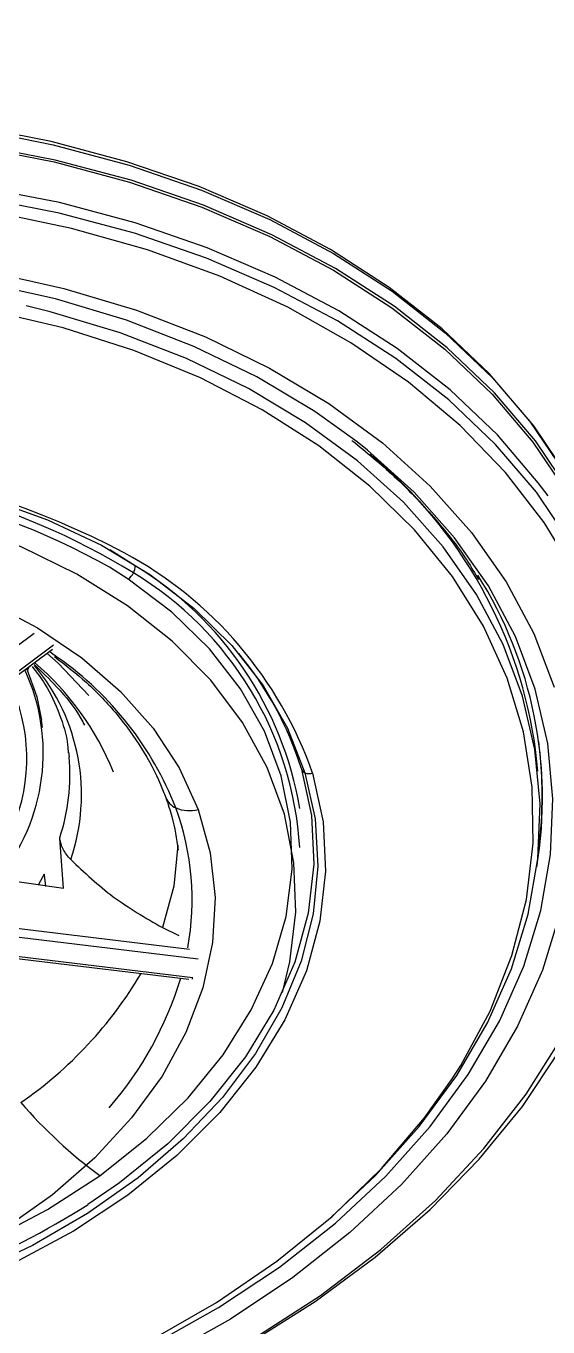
# Model space of a CAD drawing. Extents: x 400 to 501, y 484 to 634.
# Drawn here: x 472.023 to 473.004, y 580.699 to 583.143 of the extents above; entities that cross this region are included whole.
import ezdxf

# ---------------------------------------------------------------- set-up
doc = ezdxf.new("R2010")
doc.units = 0
doc.header["$MEASUREMENT"] = 0
doc.layers.add('DIM', color=3, linetype='Continuous')
doc.layers.add('GEOMETRY', color=3, linetype='Continuous', lineweight=25)

# ---------------------------------------------------------------- blocks, each defined once
blk = doc.blocks.new('2026 GRANDEE')
at = {"layer": 'GEOMETRY'}
for p, q in [((21.8029, -14.7111), (21.7555, -14.6814)), ((21.7897, -14.7362), (21.7548, -14.7139)), ((21.6009, -14.9082), (21.6053, -14.8991)), ((21.629, -15.0149), (21.6272, -15.0012)), ((21.678, -15.0615), (21.6789, -15.0703)), ((21.6613, -15.2236), (21.6612, -15.222)), ((21.6685, -15.3168), (21.6613, -15.2236)), ((21.6321, -15.2904), (21.6211, -15.3101)), ((21.6323, -15.2918), (21.6321, -15.2904)), ((21.6351, -15.314), (21.6323, -15.2918)), ((21.5463, -15.2995), (21.6685, -15.3168)), ((21.1797, -15.3435), (21.905, -15.4313)), ((21.1777, -15.3596), (21.9215, -15.4496)), ((21.9111, -15.4855), (21.1626, -15.3949)), ((21.8541, -15.3909), (21.8848, -15.4059)), ((21.1598, -15.3981), (21.9039, -15.4881))]:
    blk.add_line(p, q, dxfattribs=at)
at = {"layer": 'GEOMETRY', "color": 4}
for p, q in [((21.1018, -15.2188), (21.6135, -14.8376)), ((21.6496, -14.8607), (21.1372, -15.2425)), ((21.1429, -15.2436), (21.6476, -14.8676)), ((22.5598, -15.0968), (22.5561, -15.0621))]:
    blk.add_line(p, q, dxfattribs=at)
at = {"layer": 'GEOMETRY', "color": 4, "flags": 128}
for points in [[(22.7067, -14.7619), (22.6999, -14.7385), (22.6615, -14.6353), (22.6098, -14.5357), (22.5453, -14.4404), (22.4685, -14.3503), (22.3799, -14.266), (22.2803, -14.1882), (22.1703, -14.1174), (22.0509, -14.0541), (21.923, -13.999), (21.7874, -13.9523), (21.6453, -13.9144), (21.4977, -13.8856), (21.3458, -13.8662), (21.1906, -13.8563), (21.0335, -13.856), (20.8755, -13.8652), (20.7179, -13.8839), (20.5619, -13.9119)], [(22.7476, -15.0126), (22.747, -14.9907), (22.7357, -14.8823), (22.7106, -14.7758), (22.672, -14.6722), (22.6202, -14.5723), (22.5555, -14.4768), (22.4784, -14.3864), (22.3896, -14.3018), (22.2896, -14.2237), (22.1793, -14.1527), (22.0596, -14.0893), (21.9312, -14.0339), (21.7952, -13.9871), (21.6526, -13.9491), (21.5046, -13.9202), (21.3521, -13.9008), (21.1965, -13.8908), (21.0389, -13.8905), (20.8804, -13.8997), (20.7223, -13.9185), (20.5658, -13.9466)], [(20.5669, -13.9502), (20.7229, -13.9222), (20.8806, -13.9035), (21.0385, -13.8942), (21.1957, -13.8946), (21.3509, -13.9045), (21.5029, -13.9239), (21.6505, -13.9527), (21.7926, -13.9906), (21.9282, -14.0373), (22.0562, -14.0925), (22.1756, -14.1557), (22.2856, -14.2265), (22.3852, -14.3044), (22.4738, -14.3887), (22.5506, -14.4788), (22.6151, -14.5741), (22.6668, -14.6737), (22.7053, -14.7769), (22.7303, -14.8831), (22.735, -14.9142)], [(21.5602, -13.9021), (21.6489, -13.9206), (21.7915, -13.9586), (21.9274, -14.0055), (22.0558, -14.0608), (22.1756, -14.1243), (22.2859, -14.1953), (22.3858, -14.2734), (22.4747, -14.358), (22.5517, -14.4484), (22.6164, -14.5439), (22.6683, -14.6438), (22.7069, -14.7474), (22.7319, -14.8538), (22.7366, -14.8851)], [(22.5789, -14.5799), (22.5607, -14.5553), (22.4838, -14.4651), (22.3952, -14.3808), (22.2956, -14.303), (22.1857, -14.2321), (22.0662, -14.1689), (21.9382, -14.1137), (21.8027, -14.067), (21.6605, -14.0291), (21.5129, -14.0004), (21.3609, -13.981), (21.2058, -13.971), (21.0486, -13.9707), (20.8906, -13.9799), (20.733, -13.9986), (20.577, -14.0267)], [(22.7316, -15.2873), (22.7448, -15.1928), (22.7473, -15.0838), (22.736, -14.976), (22.7111, -14.8702), (22.6728, -14.7673), (22.6213, -14.6681), (22.557, -14.5732), (22.4804, -14.4834), (22.3922, -14.3994), (22.2929, -14.3218), (22.1833, -14.2512), (22.0643, -14.1882), (21.9368, -14.1332), (21.8017, -14.0866), (21.66, -14.0489), (21.5129, -14.0202), (21.3615, -14.0009), (21.2069, -13.991), (21.0503, -13.9907), (20.8928, -13.9998), (20.7358, -14.0185), (20.5803, -14.0464)], [(21.3038, -16.4395), (21.4593, -16.4016), (21.6107, -16.3545), (21.7567, -16.2985), (21.8962, -16.234), (22.0281, -16.1617), (22.1512, -16.0821), (22.2646, -15.9958), (22.3673, -15.9036), (22.4586, -15.8061), (22.5378, -15.7041), (22.604, -15.5986)], [(22.6317, -14.7285), (22.5719, -14.6297), (22.4991, -14.536), (22.4136, -14.448), (22.3164, -14.3666), (22.2081, -14.2922), (22.0897, -14.2257), (21.962, -14.1674), (21.8261, -14.1178), (21.6832, -14.0774), (21.5342, -14.0465), (21.3806, -14.0253), (21.2234, -14.014), (21.064, -14.0126), (20.9036, -14.0213), (20.7435, -14.0399), (20.5851, -14.0682)], [(20.6118, -14.1746), (20.7647, -14.1474), (20.9192, -14.1299), (21.0739, -14.1223), (21.2276, -14.1245), (21.3789, -14.1367), (21.5265, -14.1587), (21.6692, -14.1903), (21.8057, -14.2313), (21.9349, -14.2812), (22.0557, -14.3398), (22.1671, -14.4064), (22.268, -14.4805), (22.3577, -14.5615), (22.4354, -14.6486), (22.5004, -14.7412), (22.5522, -14.8385), (22.5903, -14.9395)], [(22.6011, -15.3644), (22.5683, -15.4712), (22.5217, -15.5764), (22.4616, -15.6792), (22.3887, -15.7786), (22.3035, -15.8738), (22.2067, -15.964), (22.0992, -16.0484), (21.9819, -16.1263), (21.8557, -16.1971), (21.7218, -16.26), (21.5814, -16.3147), (21.4355, -16.3606), (21.2854, -16.3973)], [(22.3977, -15.6771), (22.4151, -15.6498), (22.47, -15.5477), (22.5111, -15.4435), (22.5382, -15.338), (22.5509, -15.2322), (22.549, -15.127), (22.5327, -15.0235), (22.5021, -14.9224), (22.4575, -14.8248), (22.3991, -14.7316), (22.3277, -14.6435), (22.2438, -14.5614), (22.1482, -14.4861), (22.0418, -14.4181), (21.9255, -14.3582), (21.8003, -14.3068), (21.6675, -14.2644), (21.5281, -14.2315)], [(22.1722, -15.9345), (22.2549, -15.8567), (22.337, -15.7649), (22.4073, -15.6691), (22.4651, -15.5701), (22.51, -15.4686), (22.5416, -15.3657), (22.5596, -15.2621), (22.5639, -15.1587), (22.5544, -15.0565), (22.5312, -14.9563), (22.4945, -14.8589), (22.4446, -14.7652), (22.382, -14.6759), (22.3071, -14.5919), (22.2207, -14.5139), (22.1234, -14.4425), (22.0161, -14.3783), (21.8996, -14.3219), (21.7751, -14.2738), (21.6435, -14.2343), (21.5979, -14.223)], [(21.2778, -16.37), (21.4246, -16.3341), (21.5674, -16.2892), (21.7049, -16.2357), (21.836, -16.1741), (21.9594, -16.1048), (22.0742, -16.0286), (22.1795, -15.946), (22.2742, -15.8577), (22.3576, -15.7645), (22.429, -15.6672), (22.4877, -15.5666), (22.5334, -15.4636), (22.5654, -15.3591), (22.5837, -15.2539), (22.5881, -15.1489), (22.5784, -15.0451), (22.5549, -14.9433), (22.5176, -14.8443), (22.4669, -14.7492), (22.4033, -14.6585), (22.3273, -14.5732), (22.2395, -14.494), (22.2201, -14.4785)], [(21.5288, -14.5855), (21.6382, -14.6249), (21.7397, -14.6727), (21.8319, -14.7285), (21.9139, -14.7915), (21.9847, -14.861), (22.0434, -14.9362), (22.0893, -15.0162), (22.122, -15.1001)], [(22.0799, -15.5127), (22.0939, -15.4553), (22.105, -15.3618), (22.1015, -15.269), (22.0835, -15.178), (22.0512, -15.0899), (22.0049, -15.0057), (21.9452, -14.9264), (21.8728, -14.8529), (21.7886, -14.7862), (21.6935, -14.7268), (21.5887, -14.6757), (21.4753, -14.6333), (21.3548, -14.6002), (21.2284, -14.5768), (21.0978, -14.5632), (20.9644, -14.5598), (20.8298, -14.5665), (20.6956, -14.5832), (20.5633, -14.6098)], [(21.5269, -14.7792), (21.6196, -14.828), (21.7028, -14.8843), (21.7754, -14.9474), (21.8366, -15.0165), (21.8854, -15.0906), (21.9214, -15.169)], [(22.122, -15.1001), (22.141, -15.1868), (22.1462, -15.2754), (22.1374, -15.3649), (22.1147, -15.4541), (22.0785, -15.542), (22.0291, -15.6277), (21.9671, -15.71), (21.8933, -15.7881), (21.8085, -15.861), (21.7137, -15.9279), (21.6101, -15.9879), (21.4987, -16.0405), (21.3811, -16.0848), (21.2584, -16.1205), (21.1322, -16.1472)], [(21.3058, -16.4403), (21.4585, -16.4033), (21.6073, -16.3574), (21.7511, -16.303), (21.8887, -16.2405), (22.019, -16.1705), (22.1413, -16.0934), (22.2543, -16.0098), (22.3574, -15.9205), (22.4498, -15.8259), (22.5307, -15.7269), (22.5995, -15.6243), (22.6556, -15.5187), (22.6988, -15.4111), (22.7286, -15.3021), (22.7316, -15.2873)], [(21.2727, -16.3652), (21.4203, -16.3289), (21.5637, -16.2834), (21.7015, -16.2289), (21.8325, -16.1661), (21.9556, -16.0955), (22.0695, -16.0177), (22.1733, -15.9335), (22.266, -15.8435), (22.3469, -15.7486), (22.3977, -15.6771)]]:
    blk.add_lwpolyline(points, dxfattribs=at)
at = {"layer": 'GEOMETRY', "flags": 128}
for points in [[(22.2201, -14.4785), (22.1407, -14.4214), (22.0317, -14.3563), (21.9134, -14.299), (21.787, -14.2501), (21.6534, -14.21), (21.5137, -14.1791), (21.3692, -14.1575), (21.2212, -14.1456), (21.0708, -14.1434), (20.9194, -14.1509), (20.7682, -14.168), (20.6185, -14.1947)], [(21.7365, -15.857), (21.8251, -15.7867), (21.9027, -15.7108), (21.9684, -15.6301), (22.0213, -15.5457), (22.0608, -15.4587), (22.0865, -15.3701), (22.0978, -15.281), (22.0949, -15.1926), (22.0776, -15.106), (22.0461, -15.0222), (22.001, -14.9424), (21.9427, -14.8675), (21.8719, -14.7985), (21.7897, -14.7362)], [(21.637, -14.8755), (21.6583, -14.8943), (21.7162, -14.9547)], [(21.6589, -14.8846), (21.6579, -14.8839), (21.6434, -14.8735)], [(21.599, -14.9038), (21.6184, -14.9576), (21.6272, -15.0012)], [(22.1365, -15.1011), (22.1562, -15.1921), (22.1608, -15.285), (22.1502, -15.3788), (22.1247, -15.4722), (22.0845, -15.5641), (22.0301, -15.6532), (21.9622, -15.7386), (21.8816, -15.8191), (21.7895, -15.8937), (21.6868, -15.9614), (21.575, -16.0214), (21.4554, -16.0731), (21.3296, -16.1156), (21.199, -16.1485)], [(22.1148, -15.0911), (22.1342, -15.1805), (22.1387, -15.2719), (22.1283, -15.3641), (22.1032, -15.4559), (22.0637, -15.5463), (22.0102, -15.6339), (21.9434, -15.7179), (21.8642, -15.797), (21.7736, -15.8703), (21.7143, -15.9111)], [(21.9214, -15.169), (21.9441, -15.2506), (21.9532, -15.3343), (21.9485, -15.4192), (21.9302, -15.5041), (21.8984, -15.588), (21.8537, -15.6698), (21.7964, -15.7486), (21.7274, -15.8232), (21.6475, -15.8928), (21.5577, -15.9566), (21.4592, -16.0136), (21.3531, -16.0632), (21.2409, -16.1047), (21.1805, -16.123)], [(21.8834, -15.2361), (21.8754, -15.3133), (21.8541, -15.3909)], [(20.1203, -15.9321), (20.213, -15.9869), (20.3151, -16.0335), (20.4252, -16.0713), (20.542, -16.0998), (20.664, -16.1186), (20.7897, -16.1276), (20.9174, -16.1267), (21.0456, -16.1157), (21.1727, -16.095), (21.297, -16.0646), (21.417, -16.0251), (21.5312, -15.9769), (21.6382, -15.9206), (21.7365, -15.857)]]:
    blk.add_lwpolyline(points, dxfattribs=at)
at = {"layer": 'GEOMETRY'}
for centre, radius, start, end in [((21.0704, -16.0304), 1.5204, 62.0765, 102.8559), ((21.0801, -15.9202), 1.3821, 60.7809, 95.3429), ((21.0924, -15.8813), 1.3558, 58.5477, 91.4095), ((21.4269, -15.3494), 0.7518, 19.287, 61.7799), ((21.7793, -14.7128), 0.0237, 329.9544, 4.1009), ((21.458, -15.2784), 0.6639, 9.6193, 58.7016), ((21.7718, -14.7102), 0.0315, 304.5278, 332.6579), ((21.4648, -15.2803), 0.6488, 3.4939, 58.9171), ((21.5158, -15.2778), 0.6274, 17.3168, 39.8383), ((21.2601, -15.0629), 0.3701, 320.2975, 25.0031), ((21.3242, -15.1412), 0.3779, 341.1691, 39.9908), ((21.2574, -15.306), 0.5459, 22.3068, 49.2142), ((21.2996, -15.3932), 0.6227, 21.3818, 54.7664), ((21.2691, -15.0739), 0.3304, 336.9072, 26.0971), ((21.3094, -15.104), 0.3711, 341.4551, 5.2186), ((22.1264, -15.0892), 0.0118, 189.3582, 247.9644), ((22.1308, -15.0792), 0.0226, 247.1473, 284.5894), ((21.8928, -15.1341), 0.0347, 200.8771, 247.4169), ((21.9045, -15.106), 0.0652, 247.3484, 285.0146), ((21.4075, -15.3391), 0.5026, 349.7138, 20.122), ((21.1512, -15.0858), 0.7698, 304.5658, 329.4346), ((21.2496, -15.2923), 0.6677, 319.1089, 343.1174), ((21.9035, -15.4827), 0.00815, 320.0837, 339.5418), ((22.2831, -15.1161), 0.9206, 220.9646, 233.5825), ((20.8851, -14.6031), 1.5487, 281.4726, 302.3757)]:
    blk.add_arc(centre, radius, start, end, dxfattribs=at)
at = {"layer": 'GEOMETRY', "color": 4}
for centre, radius, start, end in [((21.6962, -15.174), 0.8672, 7.4138, 50.7953), ((21.7831, -15.1484), 0.7854, 350.5633, 32.2834), ((21.7879, -15.1418), 0.7801, 352.6019, 7.4132)]:
    blk.add_arc(centre, radius, start, end, dxfattribs=at)
at = {"layer": 'GEOMETRY', "ltscale": 16}
for points, knots in [([(17.196, -17.3711), (17.1492, -17.3411), (17.0554, -17.2812), (16.9271, -17.1886), (16.8125, -17.0901), (16.7164, -16.9841), (16.6413, -16.8706), (16.5885, -16.7508), (16.5566, -16.6266), (16.5421, -16.486), (16.549, -16.33), (16.5798, -16.1607), (16.6381, -15.9649), (16.7319, -15.7451), (16.8804, -15.4779), (17.0765, -15.1942), (17.3255, -14.8969), (17.6074, -14.6106), (17.9193, -14.3342), (18.2555, -14.0669), (18.6693, -13.7642), (19.1652, -13.4289), (19.7457, -13.0662), (20.3444, -12.7197), (20.958, -12.386), (21.5843, -12.0635), (22.2218, -11.7511), (22.8677, -11.4473), (23.3048, -11.2517), (23.5231, -11.1541)], [0, 0, 0, 0, 0.015124, 0.030282, 0.045508, 0.060821, 0.076186, 0.091589, 0.107048, 0.122539, 0.143196, 0.163867, 0.18457, 0.215706, 0.246892, 0.288529, 0.330189, 0.37188, 0.413634, 0.455445, 0.497285, 0.56014, 0.623043, 0.685975, 0.74879, 0.811636, 0.874521, 0.937336, 1, 1, 1, 1]), ([(23.244, -11.7958), (23.0383, -11.8801), (22.6268, -12.0488), (22.0325, -12.3304), (21.463, -12.6377), (20.9219, -12.9699), (20.4032, -13.319), (19.9453, -13.6507), (19.5476, -13.9632), (19.2083, -14.2541), (18.894, -14.557), (18.6445, -14.8386), (18.4558, -15.0945), (18.3191, -15.3197), (18.2325, -15.5128), (18.1901, -15.6695), (18.1766, -15.7873), (18.1867, -15.8938), (18.218, -15.9865), (18.2644, -16.0643), (18.3268, -16.1354), (18.3797, -16.1763), (18.4061, -16.1967)], [0, 0, 0, 0, 0.083695, 0.167491, 0.251186, 0.335009, 0.418849, 0.502597, 0.565308, 0.627921, 0.690404, 0.752843, 0.794402, 0.835856, 0.877165, 0.897814, 0.918431, 0.938954, 0.954309, 0.969614, 0.984839, 1, 1, 1, 1]), ([(24.1731, -13.8112), (24.1689, -13.9213), (24.1606, -14.1416), (24.1211, -14.4731), (24.057, -14.8045), (23.9707, -15.098), (23.867, -15.3522), (23.7532, -15.5665), (23.6195, -15.7562), (23.4687, -15.9184), (23.3081, -16.0525), (23.1235, -16.1708), (22.8966, -16.2825), (22.6272, -16.3802), (22.3207, -16.4605), (21.956, -16.5304), (21.5338, -16.5835), (21.0576, -16.6169), (20.5821, -16.6273), (20.1112, -16.61), (19.6487, -16.5627), (19.3518, -16.5064), (19.2035, -16.4783)], [0, 0, 0, 0, 0.0625252, 0.1250662, 0.1875826, 0.250195, 0.2919799, 0.3338211, 0.3756794, 0.4070421, 0.4383328, 0.4696147, 0.5009246, 0.5426526, 0.58425, 0.6258279, 0.6881761, 0.7505611, 0.8130047, 0.8754033, 0.9377323, 1, 1, 1, 1]), ([(18.0343, -17.7948), (18.2295, -17.8304), (18.6202, -17.9014), (19.2161, -17.9645), (19.8185, -17.9963), (20.3593, -17.9952), (20.8354, -17.975), (21.2451, -17.945), (21.6563, -17.903), (22.0685, -17.849), (22.4813, -17.7809), (22.858, -17.7008), (23.1952, -17.6069), (23.4905, -17.5027), (23.7733, -17.3776), (24.04, -17.2335), (24.2881, -17.074), (24.5152, -16.9026), (24.7194, -16.7212), (24.9192, -16.5105), (25.1049, -16.2691), (25.2689, -15.998), (25.4004, -15.7217), (25.5042, -15.4418), (25.5857, -15.1589), (25.622, -14.9677), (25.6401, -14.8721)], [0, 0, 0, 0, 0.062267, 0.124605, 0.187008, 0.24945, 0.291048, 0.332625, 0.374198, 0.415776, 0.457378, 0.499121, 0.530444, 0.561737, 0.593031, 0.62439, 0.655783, 0.68718, 0.718531, 0.749858, 0.791595, 0.833291, 0.874955, 0.916638, 0.95833, 1, 1, 1, 1])]:
    blk.add_open_spline(points, degree=3, knots=knots, dxfattribs=at)
at = {"layer": 'GEOMETRY', "color": 4}
blk.add_open_spline([(22.2105, -14.4757), (22.2376, -14.4978), (22.2936, -14.5435), (22.3649, -14.6195), (22.4176, -14.6846), (22.4414, -14.7253), (22.4485, -14.7373)], degree=3, knots=[0, 0, 0, 0, 0.280837, 0.577782, 0.875237, 1, 1, 1, 1], dxfattribs=at)
at = {"layer": 'GEOMETRY'}
for points, knots in [([(21.6515, -14.8818), (21.672, -14.8977), (21.7157, -14.9317), (21.7702, -14.9898), (21.8171, -15.054), (21.8451, -15.1071), (21.8572, -15.1386), (21.8604, -15.1467)], [0, 0, 0, 0, 0.2081032, 0.4430408, 0.6791165, 0.9169209, 1, 1, 1, 1]), ([(21.6095, -14.9005), (21.6178, -14.9114), (21.6395, -14.9399), (21.6614, -14.9896), (21.6755, -15.0328), (21.6768, -15.0579), (21.677, -15.0627)], [0, 0, 0, 0, 0.2154602, 0.5615699, 0.9151795, 1, 1, 1, 1]), ([(21.6131, -14.8967), (21.6276, -14.9104), (21.6613, -14.9425), (21.6921, -14.9811), (21.7056, -15.0063), (21.7077, -15.0104)], [0, 0, 0, 0, 0.385574, 0.899847, 1, 1, 1, 1]), ([(21.8604, -15.1467), (21.8645, -15.1586), (21.8757, -15.1909), (21.8808, -15.2242), (21.884, -15.2452)], [0, 0, 0, 0, 0.368583, 1, 1, 1, 1]), ([(21.6818, -15.2632), (21.6765, -15.2569), (21.6658, -15.2442), (21.6628, -15.2304), (21.6613, -15.2236)], [0, 0, 0, 0, 0.499405, 1, 1, 1, 1]), ([(21.6818, -15.2632), (21.7075, -15.2874), (21.7587, -15.3357), (21.8223, -15.3725), (21.8541, -15.3909)], [0, 0, 0, 0, 0.500491, 1, 1, 1, 1])]:
    blk.add_open_spline(points, degree=3, knots=knots, dxfattribs=at)

msp = doc.modelspace()

# ---------------------------------------------------------------- block references
at = {"layer": 'DIM'}
msp.add_blockref('2026 GRANDEE', (450.4248, 596.8403), dxfattribs=at)

doc.saveas('drawing.dxf')
